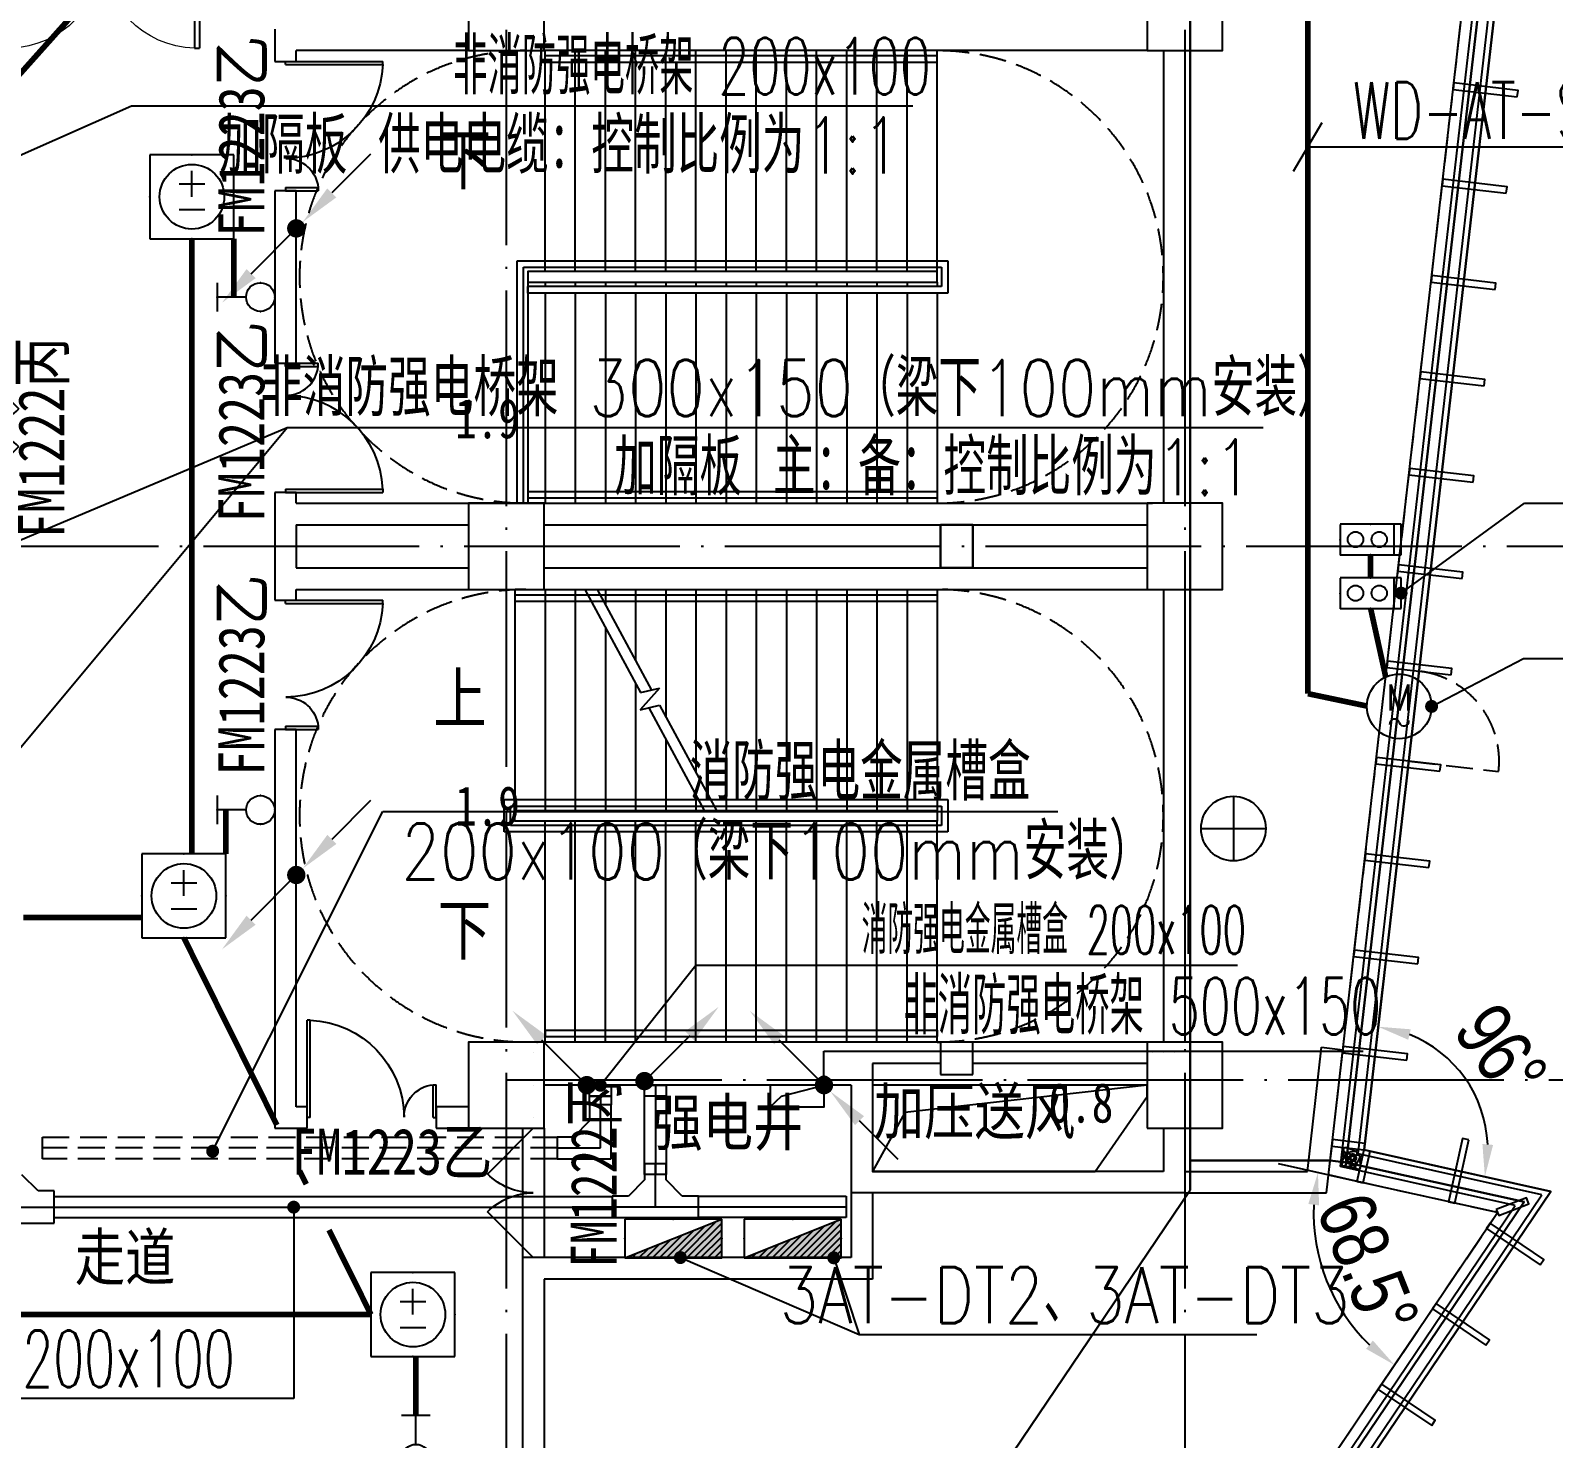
# Model space of a CAD drawing. Extents: x -233336 to 840473, y -28113 to 330904.
# Drawn here: x 105182 to 119322, y 186621 to 199687 of the extents above; entities that cross this region are included whole.
import ezdxf
from ezdxf.enums import TextEntityAlignment as Align
from ezdxf.xclip import XClip

# ---------------------------------------------------------------- set-up
doc = ezdxf.new("R2010")
doc.units = 0
doc.header["$LTSCALE"] = 1000
doc.header["$XCLIPFRAME"] = 2
for name, pattern in [('104-14# 核心筒$0$DASH', [0.35, 0.25, -0.1]), ('104-14# 核心筒$0$DOTE', [2.42, 2, -0.2, 0.02, -0.2]), ('14#楼幕墙$0$DASH', [0.35, 0.25, -0.1]), ('DASH', [0.35, 0.25, -0.1]), ('X-104 14#平面$0$$0$DASH', [0.35, 0.25, -0.1])]:
    doc.linetypes.add(name, pattern=pattern)
doc.layers.get('0').update_dxf_attribs({"linetype": 'CONTINUOUS'})
doc.layers.get('Defpoints').update_dxf_attribs({"linetype": 'CONTINUOUS'})
for name, color, linetype in [('104-14# 核心筒$0$01-标注_符号', 8, 'CONTINUOUS'), ('104-14# 核心筒$0$02-TEXT_标注', 9, 'CONTINUOUS'), ('104-14# 核心筒$0$A-C_玻璃幕墙', 8, 'CONTINUOUS'), ('104-14# 核心筒$0$A-E_栏杆', 8, 'CONTINUOUS'), ('104-14# 核心筒$0$A-E_电梯', 8, 'CONTINUOUS'), ('104-14# 核心筒$0$A_AXIS-轴线', 8, '104-14# 核心筒$0$DOTE'), ('104-14# 核心筒$0$A_STR-砌块墙', 7, 'CONTINUOUS'), ('104-14# 核心筒$0$A_STR-砼柱', 8, 'CONTINUOUS'), ('104-14# 核心筒$0$DOOR_FIRE', 8, 'CONTINUOUS'), ('104-14# 核心筒$0$DOOR_FIRE_TEXT', 7, 'CONTINUOUS'), ('104-14# 核心筒$0$DUCT-新风管立管', 3, 'CONTINUOUS'), ('104-14# 核心筒$0$s-colu', 8, 'CONTINUOUS'), ('14#楼幕墙$0$A-C_玻璃幕墙', 8, 'CONTINUOUS'), ('14#楼幕墙$0$A-C_窗', 8, 'CONTINUOUS'), ('CABLETRAY', 130, 'CONTINUOUS'), ('CABLETRAY_DIM', 80, 'CONTINUOUS'), ('CABLETRAY_DOTE', 160, 'CONTINUOUS'), ('DIM-箱柜', 80, 'CONTINUOUS'), ('EQUIP-动力', 80, 'CONTINUOUS'), ('EQUIP-照明', 80, 'CONTINUOUS'), ('EQUIP-箱柜', 80, 'CONTINUOUS'), ('LWIRE', 80, 'CONTINUOUS'), ('WIRE-动力控制', 160, 'DASH'), ('WIRE-插座', 160, 'CONTINUOUS'), ('X-104 14#平面$0$01-标注_尺寸', 8, 'CONTINUOUS'), ('X-104 14#平面$0$02-TEXT_房间', 9, 'CONTINUOUS'), ('X-104 14#平面$0$02-TEXT_标注', 9, 'CONTINUOUS'), ('X-104 14#平面$0$02-TEXT_门窗', 9, 'CONTINUOUS'), ('X-104 14#平面$0$A-C_玻璃幕墙', 8, 'CONTINUOUS'), ('X-104 14#平面$0$A-C_门', 8, 'CONTINUOUS'), ('X-104 14#平面$0$A-TECH_结构', 8, 'CONTINUOUS'), ('X-104 14#平面$0$A_STR-砌块墙', 7, 'CONTINUOUS'), ('X-104 14#平面$0$DOOR_FIRE', 8, 'CONTINUOUS'), ('X-104 14#平面$0$DOOR_FIRE_TEXT', 7, 'CONTINUOUS')]:
    doc.layers.add(name, color=color, linetype=linetype)
doc.layers.add('104-14# 核心筒$0$04-不打印_辅助线', color=8, linetype='CONTINUOUS', plot=False)
doc.layers.add('2019.06.25燃气表间不打印', color=7, linetype='CONTINUOUS', plot=False)
doc.layers.add('X-104 14#平面$0$000套内', color=8, linetype='CONTINUOUS', lineweight=30)
doc.styles.add('104-14# 核心筒$0$_TCH_DIM', font='ros.shx', dxfattribs={"bigfont": 'jd.shx'})
doc.styles.add('104-14# 核心筒$0$_TCH_SPACE', font='STXIHEI.TTF', dxfattribs={"width": 0.8, "height": 5})
doc.styles.add('104-14# 核心筒$0$_TCH_WINDOW', font='STXIHEI.TTF', dxfattribs={"width": 0.8, "height": 3.5})
doc.styles.add('104-14# 核心筒$0$Standard', font='STXIHEI.TTF', dxfattribs={"width": 0.8})
doc.styles.add('_TCH_DIM', font='ROMANS2', dxfattribs={"width": 0.8, "bigfont": 'HZDF2'})
doc.styles.add('_TCH_LABEL', font='COMPLEX', dxfattribs={"bigfont": 'GBCBIG'})
doc.styles.add('_TEL_DIM', font='ROMANS2', dxfattribs={"width": 0.8, "height": 3.5, "bigfont": 'HZDF2'})
doc.styles.get("Standard").update_dxf_attribs({"font": 'GBENOR', "bigfont": 'GBCBIG'})
doc.styles.add('X-104 14#平面$0$_TCH_DIM_T3', font='ros.shx', dxfattribs={"width": 0.8, "bigfont": 'jd.shx'})
doc.styles.add('X-104 14#平面$0$_TCH_SPACE', font='STXIHEI.TTF', dxfattribs={"width": 0.8, "height": 5})
doc.styles.add('X-104 14#平面$0$_TCH_WINDOW', font='STXIHEI.TTF', dxfattribs={"width": 0.75, "height": 3.5})
doc.styles.add('X-104 14#平面$0$Standard', font='STXIHEI.TTF', dxfattribs={"width": 0.8})
doc.dimstyles.new('X-104 14#平面$0$_TCH_ARROW&&150', dxfattribs={"dimtxt": 525, "dimasz": 300, "dimexe": 375, "dimexo": 450, "dimgap": 150, "dimtad": 1, "dimdec": 0, "dimzin": 0, "dimdsep": 46, "dimtxsty": 'X-104 14#平面$0$_TCH_DIM_T3', "dimcen": 0.09, "dimclrt": 7, "dimazin": 2, "dimtfac": 1, "dimtdec": 0, "dimtix": 1, "dimtmove": 2, "dimatfit": 3, "dimfxl": 0, "dimtolj": 1, "dimtzin": 0, "dimarcsym": 0})

# ---------------------------------------------------------------- blocks, each defined once
blk = doc.blocks.new('$equip$00001811')
blk.add_circle((0, 0), 0.5)
for centre, radius, start, end in [((-0.073, -0.273), 0.0768, 17.2272, 184.2164), ((0.073, -0.227), 0.0769, 197.2591, 5.1179)]:
    blk.add_arc(centre, radius, start, end)
at = {"color": 7, "style": '_TEL_DIM'}
blk.add_attdef('$TEXT$', text='', height=0.4, dxfattribs=at).set_placement((0.001, 0.137), align=Align.MIDDLE_CENTER)
at = {"color": 7, "style": '_TEL_DIM', "flags": 1}
blk.add_attdef('A', text='', height=0.00002, dxfattribs=at).set_placement((0, 0), align=Align.MIDDLE_CENTER)
blk = doc.blocks.new('14#楼幕墙$0$A$C103B1A8E')
blk.add_lwpolyline([(0, 0), (60, 0), (60, 600), (0, 600)], close=True)
blk = doc.blocks.new('14#楼幕墙$0$A$C678332E3')
blk.add_lwpolyline([(0, 0), (60, 0), (60, 300), (0, 300)], close=True)
blk = doc.blocks.new('14#楼幕墙$0$A$C140B3602')
for name, p, rotation in [('14#楼幕墙$0$A$C103B1A8E', (102008, 18086), 82.45189736510383), ('14#楼幕墙$0$A$C103B1A8E', (101890, 17194), 82.45189736510383), ('14#楼幕墙$0$A$C103B1A8E', (101772, 16302), 82.45189736510383), ('14#楼幕墙$0$A$C103B1A8E', (101654, 15410), 82.45189736510383), ('14#楼幕墙$0$A$C103B1A8E', (101536, 14517), 82.45189736510383), ('14#楼幕墙$0$A$C103B1A8E', (101417, 13625), 82.45189736510383), ('14#楼幕墙$0$A$C103B1A8E', (101299, 12733), 82.45189736510383), ('14#楼幕墙$0$A$C103B1A8E', (101181, 11841), 82.45189736510383), ('14#楼幕墙$0$A$C103B1A8E', (101063, 10949), 82.45189736510383), ('14#楼幕墙$0$A$C103B1A8E', (100944, 10056), 82.45189736510383), ('14#楼幕墙$0$A$C103B1A8E', (100826, 9164), 82.45189736510383), ('14#楼幕墙$0$A$C678332E3', (100125, 8440), 262.4518973647068), ('14#楼幕墙$0$A$C103B1A8E', (101389, 8415), 166.4518973650342), ('14#楼幕墙$0$A$C678332E3', (100344, 8049), 346.4518973651285), ('14#楼幕墙$0$A$C678332E3', (101633, 7764), 290.7018973650939), ('14#楼幕墙$0$A$C103B1A8E', (102031, 7245), 54.95189736508091), ('14#楼幕墙$0$A$C103B1A8E', (101515, 6508), 54.95189736508091), ('14#楼幕墙$0$A$C103B1A8E', (100998, 5771), 54.95189736508091)]:
    blk.add_blockref(name, p, dxfattribs=dict(rotation=rotation))
blk = doc.blocks.new('14#楼幕墙$0$A$C2CD63A88')
at = {"linetype": '14#楼幕墙$0$DASH'}
blk.add_lwpolyline([(0, 670), (0, -170)], dxfattribs=at)
blk.add_arc((0, 670), 840, 270, 0, dxfattribs=at)
blk = doc.blocks.new('14#楼幕墙$0$$LinePat$岩棉板')
at = {"color": 0}
for p, q in [((0, -17), (12, -67)), ((12, -67), (24, -17))]:
    blk.add_line(p, q, dxfattribs=at)
for centre, start, end in [((12, -17), 0, 180), ((0, -67), 270, 0), ((24, -67), 180, 270)]:
    blk.add_arc(centre, 12, start, end, dxfattribs=at)
at = {"layer": 'Defpoints'}
blk.add_point((0, 0.1), dxfattribs=at)
at = {"layer": 'Defpoints', "color": 0}
blk.add_point((24, -84), dxfattribs=at)
blk = doc.blocks.new('14#楼幕墙')
at = {"layer": '14#楼幕墙$0$A-C_玻璃幕墙'}
for p, q in [((117508, 189261), (120687, 216958)), ((117563, 189300), (120742, 216995)), ((117234, 189066), (120415, 216774)), ((117344, 189144), (120524, 216848)), ((119215, 188882), (117508, 189261)), ((119297, 188914), (117563, 189300)), ((118802, 188717), (117234, 189066)), ((118967, 188783), (117344, 189144)), ((109062, 173768), (119297, 188914)), ((108961, 173976), (118967, 188783)), ((109037, 173820), (119215, 188882)), ((108911, 174079), (118802, 188717))]:
    blk.add_line(p, q, dxfattribs=at)
blk.add_lwpolyline([(120742, 216995), (99427, 222925), (92266, 197155), (62308, 195791), (62738, 196820), (22065, 195795), (17309, 179208), (53491, 179840), (52927, 177185), (83500, 178466), (82418, 175654), (109062, 173768), (119297, 188914), (117563, 189300)], close=True, dxfattribs=at)
at = {"color": 8, "yscale": 1.782568518697715, "zscale": 1.782568518697715}
for p, xscale, rotation in [((117344, 189144), -1.875841757395502, 167.4518973651003), ((117349, 189189), 1.875841757394838, 83.45189736508851), ((117354, 189234), 1.875841757394838, 83.45189736508851), ((117359, 189279), 1.875841757394838, 83.45189736508851), ((117388, 189135), -1.875841757395502, 167.4518973651003), ((117432, 189125), -1.875841757395502, 167.4518973651003), ((117476, 189115), -1.875841757395502, 167.4518973651003), ((117344, 189144), 1.875841757394838, 83.45189736508851)]:
    blk.add_blockref('14#楼幕墙$0$$LinePat$岩棉板', p, dxfattribs=dict(at, xscale=xscale, rotation=rotation))
at = {"layer": '14#楼幕墙$0$A-C_玻璃幕墙', "rotation": 1.000000000000248}
blk.add_blockref('14#楼幕墙$0$A$C140B3602', (17309, 179208), dxfattribs=at)
at = {"layer": '14#楼幕墙$0$A-C_窗', "rotation": 83.45189736509042}
blk.add_blockref('14#楼幕墙$0$A$C2CD63A88', (118643, 192830), dxfattribs=at)
blk = doc.blocks.new('104-14# 核心筒$0$$DorLib2D$00000116')
at = {"color": 0}
for p, q in [((-0.5, 0), (-0.146, 0.354)), ((0.5, 0), (0.146, 0.354))]:
    blk.add_line(p, q, dxfattribs=at)
for centre, start, end in [((-0.5, 0), 0, 45), ((0.5, 0), 135, 180)]:
    blk.add_arc(centre, 0.5, start, end, dxfattribs=at)
blk = doc.blocks.new('104-14# 核心筒$0$$DorLib2D$00000225')
at = {"color": 0}
for p, q in [((0.475, -0.001), (0.475, 0.752)), ((0.475, 0.752), (0.5, 0.752)), ((0.5, -0.001), (0.5, 0.752)), ((-0.5, 0), (-0.5, 0.252)), ((-0.475, 0.252), (-0.5, 0.252)), ((-0.475, 0), (-0.475, 0.252)), ((-0.475, 0), (-0.5, 0)), ((0.475, -0.001), (0.5, -0.001))]:
    blk.add_line(p, q, dxfattribs=at)
for centre, radius, start, end in [((0.505, -0.002), 0.755, 92.2493, 179.7238), ((-0.501, 0.003), 0.251, 359.7899, 84.0974)]:
    blk.add_arc(centre, radius, start, end, dxfattribs=at)
blk = doc.blocks.new('_FZHK')
blk.add_lwpolyline([(-0.5, -0.5), (0.5, -0.5), (0.5, 0.5), (-0.5, 0.5)], close=True)
blk = doc.blocks.new('104-14# 核心筒')
at = {"layer": '104-14# 核心筒$0$01-标注_符号'}
for points in [[(109540, 198475, 0, 0, 0), (114200, 198475, 0, 0, 0), (114200, 196325, 0, 0, 0), (110585.8, 196325, 120, 0, 0), (110135.8, 196325, 0, 0, 0)], [(109540, 193475, 0, 0, 0), (110350, 193475, 120, 0, 0), (110800, 193475, 0, 0, 0)], [(109540, 191325, 0, 0, 0), (114200, 191325, 0, 0, 0), (114200, 193475, 0, 0, 0), (111530, 193475, 120, 0, 0), (111080, 193475, 0, 0, 0)]]:
    blk.add_lwpolyline(points, format="xyseb", dxfattribs=at)
at = {"layer": '104-14# 核心筒$0$04-不打印_辅助线', "linetype": '104-14# 核心筒$0$DASH'}
for centre, start, end in [((109780, 197400), 90, 270), ((113600, 197400), 270, 90), ((109780, 192400), 90, 270), ((113600, 192400), 270, 90)]:
    blk.add_arc(centre, 2100, start, end, dxfattribs=at)
at = {"layer": '104-14# 核心筒$0$A-C_玻璃幕墙'}
blk.add_lwpolyline([(82417.6, 175653.6), (83499.8, 178465.9), (52926.6, 177184.7), (53491, 179839.8), (17309.3, 179208.2), (22065.4, 195794.6), (62738.3, 196820), (62307.5, 195791.2), (92265.6, 197155.1), (99426.9, 222925), (120741.8, 216994.6), (117562.9, 189300.5), (119297.3, 188914.5), (109062.3, 173767.9), (82417.6, 175653.6)], dxfattribs=at)
at = {"layer": '104-14# 核心筒$0$A-E_栏杆'}
for p, q in [((113600, 199450), (109960, 199450)), ((109960, 199390), (109960, 199450)), ((113600, 199390), (109960, 199390)), ((113600, 199390), (113600, 199450)), ((109700, 195300), (109700, 197550)), ((109700, 197550), (113700, 197550)), ((113700, 197550), (113700, 197250)), ((109760, 195300), (109760, 197490)), ((109760, 197490), (113640, 197490)), ((113640, 197490), (113640, 197310)), ((113640, 197310), (109800, 197310)), ((109800, 197250), (109800, 197310)), ((113700, 197250), (109800, 197250)), ((109800, 195410), (113600, 195410)), ((109800, 195410), (109800, 195350)), ((109800, 195350), (113600, 195350)), ((113600, 195410), (113600, 195350)), ((109680, 194450), (113600, 194450)), ((109680, 194450), (109680, 194390)), ((113600, 194450), (113600, 194390)), ((109680, 194390), (113600, 194390)), ((109580, 192250), (109580, 192550)), ((109580, 192550), (113700, 192550)), ((109640, 192310), (109640, 192490)), ((109640, 192490), (113640, 192490)), ((113640, 192490), (113640, 192310)), ((113700, 192550), (113700, 192250)), ((113640, 192310), (109640, 192310)), ((113700, 192250), (109580, 192250)), ((109960, 190410), (113600, 190410)), ((109960, 190410), (109960, 190350)), ((109960, 190350), (113600, 190350)), ((113600, 190410), (113600, 190350))]:
    blk.add_line(p, q, dxfattribs=at)
at = {"layer": '104-14# 核心筒$0$A-E_电梯'}
for p, q in [((113600, 199500), (109960, 199500)), ((109960, 197450), (109960, 199500)), ((110240, 197450), (110240, 199500)), ((110520, 197450), (110520, 199500)), ((110800, 197450), (110800, 199500)), ((111080, 197450), (111080, 199500)), ((111360, 197450), (111360, 199500)), ((111640, 197450), (111640, 199500)), ((111920, 197450), (111920, 199500)), ((112200, 197450), (112200, 199500)), ((112480, 197450), (112480, 199500)), ((112760, 197450), (112760, 199500)), ((113040, 197450), (113040, 199500)), ((113320, 197450), (113320, 199500)), ((113600, 197450), (113600, 199500)), ((113600, 197450), (109960, 197450)), ((109800, 197350), (113600, 197350)), ((109800, 197350), (109800, 195300)), ((109960, 197350), (109960, 197310)), ((110240, 197350), (110240, 197310)), ((110520, 197350), (110520, 197310)), ((110800, 197350), (110800, 197310)), ((111080, 197350), (111080, 197310)), ((111360, 197350), (111360, 197310)), ((111640, 197350), (111640, 197310)), ((111920, 197350), (111920, 197310)), ((112200, 197350), (112200, 197310)), ((112480, 197350), (112480, 197310)), ((112760, 197350), (112760, 197310)), ((113040, 197350), (113040, 197310)), ((113320, 197350), (113320, 197310)), ((113600, 197350), (113600, 197310)), ((109960, 197250), (109960, 195300)), ((110240, 197250), (110240, 195300)), ((110520, 197250), (110520, 195300)), ((110800, 197250), (110800, 195300)), ((111080, 197250), (111080, 195300)), ((111360, 197250), (111360, 195300)), ((111640, 197250), (111640, 195300)), ((111920, 197250), (111920, 195300)), ((112200, 197250), (112200, 195300)), ((112480, 197250), (112480, 195300)), ((112760, 197250), (112760, 195300)), ((113040, 197250), (113040, 195300)), ((113320, 197250), (113320, 195300)), ((113600, 197250), (113600, 195300)), ((107700, 195300), (115600, 195300)), ((109950, 195300), (113600, 195300)), ((109680, 194500), (109680, 192450)), ((109950, 194500), (110330.2, 194500)), ((109960, 194500), (109960, 192450)), ((110240, 194500), (110240, 192450)), ((110330.2, 194500), (110847, 193542.1)), ((110443.8, 194500), (113600, 194500)), ((110443.8, 194500), (110947.7, 193566)), ((110520, 194500), (110520, 194358.8)), ((110800, 194500), (110800, 193839.8)), ((111080, 194500), (111080, 193320.8)), ((111360, 194500), (111360, 192801.8)), ((111640, 194500), (111640, 192450)), ((111920, 194500), (111920, 192450)), ((112200, 194500), (112200, 192450)), ((112480, 194500), (112480, 192450)), ((112760, 194500), (112760, 192450)), ((113040, 194500), (113040, 192450)), ((113320, 194500), (113320, 192450)), ((113600, 194500), (113600, 192450)), ((110520, 194148.2), (110520, 192450)), ((110800, 193629.2), (110800, 192450)), ((111020.6, 193583.3), (110841.8, 193382.3)), ((110847, 193542.1), (111020.6, 193583.3)), ((110841.8, 193382.3), (111023.5, 193425.4)), ((110922.8, 193401.5), (111436.2, 192450)), ((111023.5, 193425.4), (111549.8, 192450)), ((111080, 193110.2), (111080, 192450)), ((111360, 192591.2), (111360, 192450)), ((109680, 192450), (111436.2, 192450)), ((111549.8, 192450), (113600, 192450)), ((113600, 192350), (109960, 192350)), ((109960, 190300), (109960, 192350)), ((110240, 190300), (110240, 192350)), ((110520, 190300), (110520, 192350)), ((110800, 190300), (110800, 192350)), ((111080, 190300), (111080, 192350)), ((111360, 190300), (111360, 192350)), ((111640, 190300), (111640, 192350)), ((111920, 190300), (111920, 192350)), ((112200, 190300), (112200, 192350)), ((112480, 190300), (112480, 192350)), ((112760, 190300), (112760, 192350)), ((113040, 190300), (113040, 192350)), ((113320, 190300), (113320, 192350)), ((113600, 190300), (113600, 192350)), ((113600, 190300), (109960, 190300))]:
    blk.add_line(p, q, dxfattribs=at)
for points in [[(113600, 197450), (109800, 197450), (109800, 197350), (113600, 197350)], [(113600, 192350), (109680, 192350), (109680, 192450), (113600, 192450)]]:
    blk.add_lwpolyline(points, close=True, dxfattribs=at)
at = {"layer": '104-14# 核心筒$0$A_AXIS-轴线'}
for p, q in [((109600, 228733.6), (109600, 169654.9)), ((115900, 228733.6), (115900, 169654.9)), ((-9370.1, 194900), (120259.9, 194900)), ((109600, 189950), (120259.9, 189950))]:
    blk.add_line(p, q, dxfattribs=at)
at = {"layer": '104-14# 核心筒$0$A_STR-砌块墙'}
for p, q in [((107450, 199700), (107450, 199400)), ((107450, 199400), (107650, 199400)), ((107650, 199400), (107650, 199500)), ((109250, 199500), (107650, 199500)), ((113750, 199500), (109950, 199500)), ((115550, 199500), (113750, 199500)), ((115700, 199500), (115700, 195300)), ((115900, 199500), (115900, 195300)), ((107450, 198200), (107450, 196600)), ((107650, 198200), (107450, 198200)), ((107650, 196600), (107650, 198200)), ((107450, 196600), (107650, 196600)), ((107650, 195400), (107450, 195400)), ((107450, 195400), (107450, 195200)), ((107650, 195300), (107650, 195400)), ((107650, 195300), (109250, 195300)), ((109950, 195300), (115550, 195300)), ((107450, 195200), (107450, 194600)), ((115950, 195200), (115950, 195200)), ((107650, 195100), (107650, 194700)), ((107650, 195100), (109250, 195100)), ((109950, 195100), (115550, 195100)), ((115950, 194900), (115950, 194900)), ((107450, 194600), (107450, 194400)), ((107650, 194700), (109250, 194700)), ((109950, 194700), (115550, 194700)), ((115950, 194600), (115950, 194600)), ((107650, 194400), (107650, 194500)), ((107650, 194500), (109250, 194500)), ((109950, 194500), (115550, 194500)), ((115700, 194500), (115700, 190300)), ((115900, 194500), (115900, 190300)), ((107450, 194400), (107650, 194400)), ((107650, 193200), (107450, 193200)), ((107450, 193200), (107450, 189500)), ((107650, 189700), (107650, 193200)), ((109850, 190200), (109850, 190200)), ((112900, 190300), (109950, 190300)), ((113630, 190300), (112900, 190300)), ((115550, 190300), (113930, 190300)), ((115600, 190200), (115600, 190200)), ((115700, 190200), (115700, 190200)), ((115800, 190200), (115800, 190200)), ((113000, 190100), (113000, 189100)), ((113630, 190100), (113000, 190100)), ((115550, 190100), (113930, 190100)), ((109850, 189900), (109850, 189900)), ((112800, 189900), (109950, 189900)), ((112800, 189900), (112800, 188900)), ((107750, 189700), (107650, 189700)), ((107750, 189500), (107750, 189700)), ((109250, 189700), (108950, 189700)), ((108950, 189700), (108950, 189500)), ((107450, 189500), (107750, 189500)), ((108950, 189500), (109250, 189500)), ((109850, 189600), (109850, 189600)), ((115700, 189500), (115700, 189100)), ((115900, 189500), (115900, 188900)), ((115700, 189100), (113000, 189100)), ((115900, 188900), (112800, 188900))]:
    blk.add_line(p, q, dxfattribs=at)
at = {"layer": '104-14# 核心筒$0$A_STR-砼柱'}
for p, q in [((113930, 195100), (113630, 195100)), ((113630, 195100), (113630, 194700)), ((113930, 194700), (113930, 195100)), ((113630, 194700), (113930, 194700)), ((113930, 190300), (113630, 190300)), ((113630, 190300), (113630, 190000)), ((113930, 190000), (113930, 190300)), ((113630, 190000), (113930, 190000))]:
    blk.add_line(p, q, dxfattribs=at)
at = {"layer": '104-14# 核心筒$0$DUCT-新风管立管'}
blk.add_lwpolyline([(115550, 189900), (113000, 189900), (113000, 189100), (115068, 189100), (115550, 189795.9), (115550, 189900), (113298.3, 189645), (113000, 189100)], dxfattribs=at)
at = {"layer": '104-14# 核心筒$0$s-colu'}
blk.add_lwpolyline([(113630, 195100), (113930, 195100), (113930, 194700), (113630, 194700)], close=True, dxfattribs=at)
at = {"layer": '104-14# 核心筒$0$A_STR-砼柱', "xscale": 700, "yscale": 800, "zscale": 800}
for p in [(109600, 199900), (115900, 199900), (109600, 194900), (115900, 194900), (109600, 189900), (115900, 189900)]:
    blk.add_blockref('_FZHK', p, dxfattribs=at)
at = {"layer": '104-14# 核心筒$0$DOOR_FIRE'}
ref = blk.add_blockref('104-14# 核心筒$0$$DorLib2D$00000225', (107550, 198800), dxfattribs=dict(at, xscale=-1200, yscale=1200, zscale=200, rotation=270.0000000000009))
ref.add_attrib('A', 'FM1223乙', (107353.2, 197771.6), dxfattribs={"layer": '104-14# 核心筒$0$DOOR_FIRE_TEXT', "height": 428.14, "rotation": 90, "style": '104-14# 核心筒$0$_TCH_WINDOW', "width": 0.8})
ref = blk.add_blockref('104-14# 核心筒$0$$DorLib2D$00000225', (107550, 196000), dxfattribs=dict(at, xscale=1200, yscale=1200, zscale=200, rotation=270.0000000000009))
ref.add_attrib('A', 'FM1223乙', (107353.2, 195121.6), dxfattribs={"layer": '104-14# 核心筒$0$DOOR_FIRE_TEXT', "height": 428.14, "rotation": 90, "style": '104-14# 核心筒$0$_TCH_WINDOW', "width": 0.8})
ref = blk.add_blockref('104-14# 核心筒$0$$DorLib2D$00000116', (104650, 196000), dxfattribs=dict(at, xscale=1200, yscale=1200, zscale=200, rotation=270))
ref.add_attrib('A', 'FM1222丙', (105495.6, 194975.9), dxfattribs={"layer": '104-14# 核心筒$0$DOOR_FIRE_TEXT', "height": 428.14, "rotation": 90, "style": '104-14# 核心筒$0$_TCH_WINDOW', "width": 0.8})
ref = blk.add_blockref('104-14# 核心筒$0$$DorLib2D$00000225', (107550, 193800), dxfattribs=dict(at, xscale=-1200, yscale=1200, zscale=200, rotation=270.0000000000008))
ref.add_attrib('A', 'FM1223乙', (107353.2, 192771.6), dxfattribs={"layer": '104-14# 核心筒$0$DOOR_FIRE_TEXT', "height": 428.14, "rotation": 90, "style": '104-14# 核心筒$0$_TCH_WINDOW', "width": 0.8})
ref = blk.add_blockref('104-14# 核心筒$0$$DorLib2D$00000225', (108350, 189600), dxfattribs=dict(at, xscale=1200, yscale=-1200, zscale=200, rotation=179.9999999996353))
ref.add_attrib('A', 'FM1223乙', (107605.5, 189069.2), dxfattribs={"layer": '104-14# 核心筒$0$DOOR_FIRE_TEXT', "height": 428.14, "rotation": 360, "style": '104-14# 核心筒$0$_TCH_WINDOW', "width": 0.8})
at = {"layer": '104-14# 核心筒$0$01-标注_符号', "color": 7, "style": '104-14# 核心筒$0$_TCH_DIM'}
for s, p in [('下', (108963.3, 198212.5)), ('上', (108922.6, 193212.5)), ('下', (108963.3, 191062.5))]:
    blk.add_text(s, height=520.9, dxfattribs=at).set_placement(p)
at = {"layer": '104-14# 核心筒$0$02-TEXT_标注', "style": '104-14# 核心筒$0$Standard', "width": 0.8}
blk.add_text('加压送风', height=428.14, dxfattribs=at).set_placement((113012.4, 189443.1))
at = {"layer": '104-14# 核心筒$0$04-不打印_辅助线', "style": '104-14# 核心筒$0$_TCH_SPACE', "width": 0.8}
for s, p in [('1.9', (109125, 195902.4)), ('1.9', (109125, 192308.5)), ('0.8', (114635.9, 189552.5))]:
    blk.add_text(s, height=366.98, dxfattribs=at).set_placement(p)
blk = doc.blocks.new('X-104 14#平面$0$rqg')
at = {"color": 3}
for p, q in [((0, 300), (0, -300)), ((-300, 0), (300, 0))]:
    blk.add_line(p, q, dxfattribs=at)
blk.add_circle((0, 0), 300, dxfattribs=at)
blk = doc.blocks.new('X-104 14#平面$0$$DorLib2D$00000116')
at = {"color": 0}
for p, q in [((-0.5, 0), (-0.146, 0.354)), ((0.5, 0), (0.146, 0.354))]:
    blk.add_line(p, q, dxfattribs=at)
for centre, start, end in [((-0.5, 0), 0, 45), ((0.5, 0), 135, 180)]:
    blk.add_arc(centre, 0.5, start, end, dxfattribs=at)
blk = doc.blocks.new('*D225')
at = {"layer": 'Defpoints', "color": 0}
for p in [(118647, 189683), (117583, 189471), (117563, 189300), (117731, 189263)]:
    blk.add_point(p, dxfattribs=at)
at = {"layer": 'X-104 14#平面$0$01-标注_尺寸', "color": 0, "lineweight": -2}
for p, q in [((117634, 189918), (117737, 190815)), ((118170, 189165), (119051, 188969))]:
    blk.add_line(p, q, dxfattribs=at)
blk.add_arc((117563, 189300), 1149, 2.4483, 68.4555, dxfattribs=at)
at = {"layer": 'X-104 14#平面$0$01-标注_尺寸', "color": 0}
for points in [[(117973, 190321), (117997, 190418), (117694, 190442)], [(118761, 189345), (118662, 189354), (118685, 189051)]]:
    blk.add_solid(points, dxfattribs=at)
at = {"layer": 'X-104 14#平面$0$01-标注_尺寸', "color": 7, "insert": (118835, 190206), "char_height": 525, "attachment_point": 5, "rotation": 305.4519, "style": 'X-104 14#平面$0$_TCH_DIM_T3'}
blk.add_mtext('\\A1;96%%d', dxfattribs=at)
blk = doc.blocks.new('*D226')
at = {"layer": 'Defpoints', "color": 0}
for p in [(118176, 188857), (118802, 188717), (117122, 188412), (118443, 188186)]:
    blk.add_point(p, dxfattribs=at)
at = {"layer": 'X-104 14#平面$0$01-标注_尺寸', "color": 0, "lineweight": -2}
for p, q in [((117737, 188954), (116769, 189170)), ((118191, 187813), (117636, 186992))]:
    blk.add_line(p, q, dxfattribs=at)
blk.add_arc((118802, 188717), 1708, 177.5312, 225.8726, dxfattribs=at)
at = {"layer": 'X-104 14#平面$0$01-标注_尺寸', "color": 0}
for points in [[(117046, 188797), (117146, 188784), (117135, 189088)], [(117645, 187530), (117582, 187453), (117846, 187303)]]:
    blk.add_solid(points, dxfattribs=at)
at = {"layer": 'X-104 14#平面$0$01-标注_尺寸', "color": 7, "insert": (117599, 188238), "char_height": 525, "attachment_point": 5, "rotation": 291.7019, "style": 'X-104 14#平面$0$_TCH_DIM_T3'}
blk.add_mtext('\\A1;68.5%%d', dxfattribs=at)
blk = doc.blocks.new('X-104 14#平面$0$$DorLib2D$00000002')
for p, q in [((-0.5, 0), (-0.5, 0.4875)), ((-0.475, 0.4875), (-0.5, 0.4875)), ((-0.475, 0), (-0.475, 0.4875)), ((0.475, 0), (0.475, 0.4875)), ((0.475, 0.4875), (0.5, 0.4875)), ((0.5, 0), (0.5, 0.4875)), ((-0.5, 0), (-0.475, 0)), ((0.5, 0), (0.475, 0))]:
    blk.add_line(p, q)
at = {"lineweight": 13}
for centre, start, end in [((-0.4875, 0), 0, 88.53072), ((0.4875, 0), 91.46928, 180)]:
    blk.add_arc(centre, 0.4875, start, end, dxfattribs=at)
blk = doc.blocks.new('$equip$00001344')
for p, q in [((0.65, 0.65), (-0.65, 0.65)), ((-0.65, 0.65), (-0.65, -0.65)), ((0.65, -0.65), (0.65, 0.65)), ((0, 0), (0, 0.4)), ((-0.2, 0.2), (0.2, 0.2)), ((-0.2, -0.2), (0.2, -0.2)), ((-0.65, -0.65), (0.65, -0.65))]:
    blk.add_line(p, q)
blk.add_circle((0, 0), 0.5)
for p in [(0, 0.65), (-0.65, 0), (0.65, 0), (0, -0.65)]:
    blk.add_point(p)
at = {"flags": 9}
blk.add_attdef('A', (0, 0), '', height=0.00002, dxfattribs=at)
blk = doc.blocks.new('$equip$00002672')
for p, q in [((0.222, 0.889), (-0.222, 0.889)), ((0, 0.444), (0, 0.889))]:
    blk.add_line(p, q)
blk.add_circle((0, 0.222), 0.222)
for p in [(0, 0.889), (-0.222, 0.222), (0, 0), (0.222, 0.222)]:
    blk.add_point(p)
at = {"color": 7, "style": '_TEL_DIM', "flags": 1}
for tag in ['A', 'REMARK']:
    blk.add_attdef(tag, text='', height=0.00002, dxfattribs=at).set_placement((0, 0), align=Align.MIDDLE_CENTER)
blk = doc.blocks.new('*X30')
at = {"color": 0}
for p, q in [((0, 0), (166.7, 166.7)), ((35.4, 0), (225.6, 190.2)), ((70.7, 0), (250, 179.3)), ((-106.1, 0), (-10.1, 96)), ((-70.7, 0), (48.8, 119.5)), ((-35.4, 0), (107.7, 143.1)), ((106.1, 0), (250, 143.9)), ((141.4, 0), (250, 108.6)), ((-247.5, 0), (-245.8, 1.7)), ((-212.1, 0), (-186.9, 25.2)), ((-176.8, 0), (-128, 48.8)), ((-141.4, 0), (-69, 72.4)), ((176.8, 0), (250, 73.2)), ((212.1, 0), (250, 37.9)), ((247.5, 0), (250, 2.5))]:
    blk.add_line(p, q, dxfattribs=at)
blk = doc.blocks.new('$equip$00001425')
for p, q in [((-0.75, 0), (0.75, 0.6)), ((0.75, 0.6), (-0.75, 0.6)), ((-0.75, 0.6), (-0.75, 0)), ((0.75, 0), (0.75, 0.6)), ((-0.75, 0), (0.75, 0))]:
    blk.add_line(p, q)
for p in [(0, 0.6), (-0.75, 0.3), (0.75, 0.3), (0, 0)]:
    blk.add_point(p)
blk.add_solid([(-0.75, 0), (0.75, 0), (0.75, 0.6)])
at = {"xscale": 0.00300000000061118, "yscale": 0.00300000000061118, "zscale": 0.00300000000061118}
blk.add_blockref('*X30', (0, 0), dxfattribs=at)
at = {"style": '_TCH_LABEL', "flags": 9}
blk.add_attdef('A', (0, 0), '', height=0.00002, dxfattribs=at)
blk = doc.blocks.new('$equip$00001234')
for p, q in [((0.707, 0.714), (-0.707, 0.714)), ((-0.707, 0.707), (-0.707, -0.007)), ((0.542, 0.714), (0.542, 0)), ((0.707, 0), (0.707, 0.714)), ((-0.707, 0), (0.707, 0))]:
    blk.add_line(p, q)
for centre in [(-0.35, 0.357), (0.2, 0.357)]:
    blk.add_circle(centre, 0.179)
at = {"layer": 'EQUIP-照明'}
for p in [(0, 0.714), (0.707, 0.357), (-0.707, 0.35), (0, 0)]:
    blk.add_point(p, dxfattribs=at)
at = {"layer": 'EQUIP-照明', "flags": 9}
blk.add_attdef('A', (0, 0), '', height=0.00002, dxfattribs=at)
blk = doc.blocks.new('$TelecSys$00000081')
for p, q in [((0.104, 0.104), (0.104, 0.104)), ((-0.104, -0.104), (-0.104, -0.104)), ((-1.15, -1.15), (-0.55, -0.55))]:
    blk.add_line(p, q)
at = {"const_width": 0.142}
blk.add_lwpolyline([(0.071, 0, 1), (-0.071, 0, 1)], format="xyb", close=True, dxfattribs=at)
blk.add_solid([(-0.62, -0.48), (-0.48, -0.62), (-0.1, -0.1)])
at = {"width": 0.8, "flags": 9}
blk.add_attdef('A', (0, 0), '', height=0.00002, rotation=180, dxfattribs=at)
blk = doc.blocks.new('$TelecSys$00000079')
for p, q in [((0.7, 0.7), (0, 0)), ((0.104, 0.104), (0.104, 0.104)), ((-0.104, -0.104), (-0.104, -0.104))]:
    blk.add_line(p, q)
at = {"const_width": 0.142}
blk.add_lwpolyline([(-0.071, 0, 1), (0.071, 0, 1)], format="xyb", close=True, dxfattribs=at)
blk.add_solid([(0.63, 0.77), (0.77, 0.63), (1.15, 1.15)])
at = {"width": 0.8, "flags": 9}
blk.add_attdef('A', (0, 0), '', height=0.00002, dxfattribs=at)
blk = doc.blocks.new('$TelecSys$00000078')
for p, q in [((1.15, 1.15), (0.55, 0.55)), ((0.104, 0.104), (0.104, 0.104)), ((-0.104, -0.104), (-0.104, -0.104))]:
    blk.add_line(p, q)
at = {"const_width": 0.142}
blk.add_lwpolyline([(-0.071, 0, 1), (0.071, 0, 1)], format="xyb", close=True, dxfattribs=at)
blk.add_solid([(0.62, 0.48), (0.48, 0.62), (0.1, 0.1)])
at = {"width": 0.8, "flags": 9}
blk.add_attdef('A', (0, 0), '', height=0.00002, dxfattribs=at)
blk = doc.blocks.new('$TelecSys$00000080')
for p, q in [((-0.7, -0.7), (0, 0)), ((0.104, 0.104), (0.104, 0.104)), ((-0.104, -0.104), (-0.104, -0.104))]:
    blk.add_line(p, q)
at = {"const_width": 0.142}
blk.add_lwpolyline([(0.071, 0, 1), (-0.071, 0, 1)], format="xyb", close=True, dxfattribs=at)
blk.add_solid([(-0.63, -0.77), (-0.77, -0.63), (-1.15, -1.15)])
at = {"width": 0.8, "flags": 9}
blk.add_attdef('A', (0, 0), '', height=0.00002, rotation=180, dxfattribs=at)
blk = doc.blocks.new('X-104 14#平面')
blk.add_lwpolyline([(115068, 189100), (115550, 189795.9), (115550, 189900), (113000, 189900), (113000, 189100)], close=True)
at = {"layer": 'X-104 14#平面$0$000套内'}
for points in [[(115950, 189400), (115950, 189200), (117249.4, 189200), (117398.5, 189183.4), (120578.2, 216884.4), (99531.2, 222740.3), (92350, 196898.5), (92350, 194099.9), (95650, 194099.9), (95650, 199600), (104650, 199600), (104650, 200600), (107550, 200600), (107550, 201000), (115950, 201000)], [(84300, 196642.3), (84300, 186000), (92650, 186000), (92650, 186150), (114074.1, 186150), (115950, 188926.2), (115950, 189200), (117249.4, 189200), (117398.5, 189183.4), (119049.6, 188815.9), (108986.5, 173923.7), (82630.4, 175788.9), (83721.9, 178625.3), (59650, 177616.6), (59650, 196592.1), (62510.5, 196664.2), (62077.6, 195630.6)]]:
    blk.add_lwpolyline(points, close=True, dxfattribs=at)
at = {"layer": 'X-104 14#平面$0$A-C_玻璃幕墙'}
blk.add_lwpolyline([(82417.6, 175653.6), (83499.8, 178465.9), (52926.6, 177184.7), (53491, 179839.8), (17309.3, 179208.2), (22065.4, 195794.6), (62738.3, 196820), (62307.5, 195791.2), (92265.6, 197155.1), (99426.9, 222925), (120741.8, 216994.6), (117562.9, 189300.5), (119297.3, 188914.5), (109062.3, 173767.9), (82417.6, 175653.6)], dxfattribs=at)
at = {"layer": 'X-104 14#平面$0$A-TECH_结构', "linetype": 'X-104 14#平面$0$$0$DASH'}
blk.add_lwpolyline([(108910.7, 174079.4), (118802, 188717.3), (117234.1, 189066.3), (120414.6, 216774.3), (99635.6, 222555.6), (95312.9, 207000.2), (89162.1, 208711.5), (77269.5, 199400), (8635.1, 199400), (5919.8, 186625.4), (-2502.5, 188415.7), (-5635.8, 173674.9), (40532.1, 175690.6), (40199.6, 173602.3), (83848.5, 175853.1)], close=True, dxfattribs=at)
at = {"layer": 'X-104 14#平面$0$A_STR-砌块墙'}
for p, q in [((117036.6, 189100), (117168.8, 190251.6)), ((117168.8, 190251.6), (117367.5, 190228.8)), ((117215, 188900), (117367.5, 190228.8)), ((109750, 189500), (109950, 189500)), ((115900, 189100), (117036.6, 189100)), ((115900, 189100), (115900, 188900)), ((112800, 188900), (112800, 188300)), ((113000, 188900), (112800, 188900)), ((113000, 188900), (113000, 188100)), ((115900, 188900), (117215, 188900)), ((109950, 188300), (109750, 188300)), ((109750, 188300), (109750, 188200)), ((112800, 188300), (109950, 188300)), ((109750, 188200), (109750, 186300)), ((113000, 188100), (109950, 188100)), ((109950, 188100), (109950, 186100))]:
    blk.add_line(p, q, dxfattribs=at)
at = {"layer": 'X-104 14#平面$0$DOOR_FIRE'}
for p, q in [((109750, 189500), (109750, 188300)), ((109950, 189500), (109950, 188300))]:
    blk.add_line(p, q, dxfattribs=at)
ref = blk.add_blockref('104-14# 核心筒', (0, 0))
XClip(ref).set_block_clipping_path([(-38664.3623821461, -25500), (139216.5485069363, 330900)])
blk.add_blockref('14#楼幕墙', (0, 0))
at = {"layer": 'Defpoints'}
blk.add_blockref('X-104 14#平面$0$rqg', (116350.1, 192281), dxfattribs=at)
at = {"layer": 'X-104 14#平面$0$A-C_门'}
ref = blk.add_blockref('X-104 14#平面$0$$DorLib2D$00000002', (105850, 200400), dxfattribs=dict(at, xscale=-1800, yscale=1800, zscale=200, rotation=179.9999980676837))
ref.add_attrib('A', 'BM1823', (105080.1, 200512.5), dxfattribs={"layer": 'X-104 14#平面$0$02-TEXT_门窗', "height": 428.14, "rotation": 360, "style": 'X-104 14#平面$0$_TCH_WINDOW', "width": 0.75})
at = {"layer": 'X-104 14#平面$0$DOOR_FIRE'}
ref = blk.add_blockref('X-104 14#平面$0$$DorLib2D$00000116', (109850, 188900), dxfattribs=dict(at, xscale=1200, yscale=-1200, zscale=200, rotation=270))
ref.add_attrib('A', 'FM1222丙', (110625, 188206.4), dxfattribs={"layer": 'X-104 14#平面$0$DOOR_FIRE_TEXT', "height": 428.14, "rotation": 90, "style": 'X-104 14#平面$0$_TCH_WINDOW', "width": 0.75})
at = {"layer": 'X-104 14#平面$0$02-TEXT_房间', "style": 'X-104 14#平面$0$_TCH_SPACE', "width": 0.8}
blk.add_text('走道', height=428.14, dxfattribs=at).set_placement((105593.4, 188090.1))
at = {"layer": 'X-104 14#平面$0$02-TEXT_标注', "style": 'X-104 14#平面$0$Standard', "width": 0.8}
blk.add_text('强电井', height=428.14, dxfattribs=at).set_placement((110955.7, 189341.4))
at = {"layer": 'X-104 14#平面$0$01-标注_尺寸'}
for base, center, p1, p2, text, picture, middle in [((118646.8, 189683.3), (117562.9, 189300.5), (117730.9, 189263.1), (117582.5, 189471.4), '96%%d', '*D225', (118835.3, 190206.5)), ((117121.9, 188412.5), (118802, 188717.3), (118176.1, 188856.7), (118443, 188186.1), '68.5%%d', '*D226', (117598.7, 188238.5))]:
    dim = blk.add_angular_dim_3p(base=base, center=center, p1=p1, p2=p2, text=text, dimstyle='X-104 14#平面$0$_TCH_ARROW&&150', dxfattribs=at)
    dim.commit()
    dim.dimension.update_dxf_attribs({"geometry": picture, "text_midpoint": middle})

msp = doc.modelspace()

# ---------------------------------------------------------------- linework, layer by layer
at = {"layer": '2019.06.25燃气表间不打印'}
for p, q in [((116908.8, 198380.2), (117174.6, 198833)), ((117907.1, 194465.5), (119052.6, 195300.2)), ((119052.6, 195300.2), (121066.4, 195300.2)), ((118190, 193414.4), (119044, 193858.4)), ((119044, 193858.4), (123038.5, 193858.4))]:
    msp.add_line(p, q, dxfattribs=at)
at = {"layer": '2019.06.25燃气表间不打印', "const_width": 52.5}
for points in [[(105051, 199245.7), (106708.6, 201100), (109175, 201100)], [(117041.7, 193532.7), (117041.7, 201100), (115071.9, 201100)], [(117624.2, 194820.8), (117624.2, 194608.4)], [(117764.4, 193686.8), (117624.2, 194322.7)], [(117590, 193417.7), (117041.7, 193532.7)]]:
    msp.add_lwpolyline(points, dxfattribs=at)
at = {"layer": '2019.06.25燃气表间不打印'}
for points in [[(117041.7, 198606.6), (117329.3, 198606.6)], [(117329.3, 198606.6), (120859.1, 198606.6)]]:
    msp.add_lwpolyline(points, dxfattribs=at)
at = {"layer": '2019.06.25燃气表间不打印', "const_width": 60}
for points in [[(117882.9, 194447.9, 1), (117931.3, 194483.2, 1)], [(118163.4, 193400.5, 1), (118216.6, 193428.2, 1)]]:
    msp.add_lwpolyline(points, format="xyb", close=True, dxfattribs=at)
at = {"layer": 'CABLETRAY', "linetype": 'DASH'}
for p, q in [((110373, 189717.5), (110373, 189798.5)), ((110373, 189798.5), (110573, 189798.5)), ((110573, 189798.5), (110573, 189717.5)), ((110573, 189717.5), (110373, 189717.5)), ((105292.3, 189217.5), (105292.3, 189417.5)), ((105292.3, 189417.5), (110073, 189417.5)), ((110073, 189417.5), (110073, 189217.5)), ((110073, 189217.5), (105292.3, 189217.5))]:
    msp.add_line(p, q, dxfattribs=at)
at = {"layer": 'CABLETRAY'}
for p, q in [((110883.7, 189070.9), (110883.7, 189898.5)), ((110883.7, 189898.5), (111083.7, 189898.5)), ((111083.7, 189898.5), (111083.7, 189070.9)), ((110573, 189717.5), (110373, 189717.5)), ((110373, 189717.5), (110373, 189567.5)), ((110573, 189217.5), (110573, 189717.5)), ((110373, 189567.5), (110223, 189417.5)), ((110223, 189417.5), (110073, 189417.5)), ((110073, 189417.5), (110073, 189217.5)), ((110073, 189217.5), (110573, 189217.5)), ((105252, 188917.9), (105102, 189067.9)), ((111083.7, 189170.9), (110883.7, 189170.9)), ((110883.7, 189170.9), (110883.7, 189020.9)), ((111083.7, 189070.9), (110883.7, 189070.9)), ((111083.7, 189020.9), (111083.7, 189170.9)), ((105402, 188917.9), (105252, 188917.9)), ((105402, 188617.9), (105402, 188917.9)), ((110883.7, 189020.9), (110733.7, 188870.9)), ((111233.7, 188870.9), (111083.7, 189020.9)), ((105402, 188667.9), (105402, 188867.9)), ((105402, 188867.9), (110583.7, 188867.9)), ((110733.7, 188870.9), (110583.7, 188870.9)), ((110583.7, 188870.9), (110583.7, 188670.9)), ((110583.7, 188867.9), (110583.7, 188667.9)), ((111383.7, 188870.9), (111233.7, 188870.9)), ((111383.7, 188670.9), (111383.7, 188870.9)), ((111383.7, 188870.9), (112754.8, 188870.9)), ((111383.7, 188670.9), (111383.7, 188870.9)), ((112754.8, 188870.9), (112754.8, 188670.9)), ((110583.7, 188667.9), (105402, 188667.9)), ((110583.7, 188670.9), (111383.7, 188670.9)), ((112754.8, 188670.9), (111383.7, 188670.9)), ((104502, 188617.9), (105402, 188617.9))]:
    msp.add_line(p, q, dxfattribs=at)
at = {"layer": 'CABLETRAY_DIM'}
for p, q in [((105052, 198514), (106120.6, 198988.4)), ((106120.6, 198988.4), (113375.1, 198988.4)), ((101530.2, 188767.9), (107565.9, 196003.3)), ((104952, 194900), (107565.9, 196003.3)), ((107565.9, 196003.3), (116626.7, 196003.3)), ((106873.3, 189286.7), (108452.6, 192438.1)), ((108452.6, 192438.1), (114719.3, 192438.1)), ((110473, 189898.5), (111360, 191012)), ((111360, 191012), (116387.5, 191012)), ((107625.7, 188767.9), (107625.7, 186992.6)), ((107625.7, 186992.6), (102483, 186992.6))]:
    msp.add_line(p, q, dxfattribs=at)
at = {"layer": 'CABLETRAY_DIM', "const_width": 60}
for points in [[(110454.3, 189875, 1), (110491.7, 189921.9, 1)], [(106859.9, 189259.8, 1), (106886.8, 189313.5, 1)], [(107625.7, 188797.9, 1), (107625.7, 188737.9, 1)]]:
    msp.add_lwpolyline(points, format="xyb", close=True, dxfattribs=at)
at = {"layer": 'CABLETRAY_DOTE', "linetype": 'DASH'}
for p, q in [((110473, 189798.5), (110473, 189717.5)), ((110073, 189317.5), (105292.3, 189317.5))]:
    msp.add_line(p, q, dxfattribs=at)
at = {"layer": 'CABLETRAY_DOTE'}
for p, q in [((110983.7, 189898.5), (110983.7, 189070.9)), ((110473, 189317.5), (110473, 189717.5)), ((110073, 189317.5), (110473, 189317.5)), ((110983.7, 188770.9), (110983.7, 189170.9)), ((104502, 188767.9), (105402, 188767.9)), ((105402, 188767.9), (110583.7, 188767.9)), ((110583.7, 188770.9), (111383.7, 188770.9)), ((111383.7, 188770.9), (112754.8, 188770.9))]:
    msp.add_line(p, q, dxfattribs=at)
at = {"layer": 'DIM-箱柜'}
for p, q in [((112549.1, 189930), (112549.1, 190213.9)), ((112549.1, 190213.9), (117555.9, 190213.9)), ((111215.7, 188300), (112874.7, 187585)), ((112640.2, 188297.4), (112874.7, 187585)), ((112874.7, 187585), (116567.3, 187585))]:
    msp.add_line(p, q, dxfattribs=at)
at = {"layer": 'DIM-箱柜', "const_width": 60}
for points in [[(112549.1, 189900, 1), (112549.1, 189960, 1)], [(111188.1, 188311.9, 1), (111243.2, 188288.1, 1)], [(112630.9, 188325.9, 1), (112649.6, 188268.9, 1)]]:
    msp.add_lwpolyline(points, format="xyb", close=True, dxfattribs=at)
at = {"layer": 'EQUIP-箱柜'}
for p, q in [((112049.6, 189700), (112155.2, 189796.9)), ((112155.2, 189796.9), (112549.6, 189900))]:
    msp.add_line(p, q, dxfattribs=at)
for points in [[(110373, 189898.5), (110573, 189898.5), (110573, 189798.5), (110373, 189798.5)], [(110883.7, 189898.5), (111083.7, 189898.5), (111083.7, 189798.5), (110883.7, 189798.5)], [(112049.6, 189700), (112549.6, 189700), (112549.6, 189900), (112049.6, 189900)]]:
    msp.add_lwpolyline(points, close=True, dxfattribs=at)
at = {"layer": 'WIRE-动力控制', "color": 160, "const_width": 52.5}
for points in [[(107071.3, 197754.1), (107071.3, 197212.8)], [(106996.9, 192045.9), (106996.9, 192453.7)], [(108760.7, 186833.3), (108760.7, 187381)]]:
    msp.add_lwpolyline(points, dxfattribs=at)
at = {"layer": 'WIRE-插座', "color": 160, "const_width": 52.5}
for points in [[(106681.3, 197754.1), (106681.3, 192045.9)], [(105114.5, 191455.9), (106216.9, 191455.9)], [(107469.4, 189530), (106606.9, 191265.9)], [(107742.4, 188980.4), (107680.5, 189105)], [(108343.3, 187771), (107953.6, 188555.4)], [(99448.1, 187771), (105296, 187771)], [(105296, 187771), (108343.3, 187771)]]:
    msp.add_lwpolyline(points, dxfattribs=at)

# ---------------------------------------------------------------- block references
msp.add_blockref('X-104 14#平面', (0, 0))
at = {"layer": '2019.06.25燃气表间不打印', "xscale": 400, "yscale": 400, "zscale": 400}
for p in [(117624.2, 194820.8), (117624.2, 194322.7)]:
    msp.add_blockref('$equip$00001234', p, dxfattribs=at)
at = {"layer": '2019.06.25燃气表间不打印', "xscale": 600, "yscale": 600, "zscale": 600}
msp.add_blockref('$equip$00001811', (117890, 193414.4, 3000), dxfattribs=at).add_auto_attribs({'$TEXT$': 'M'})
at = {"layer": 'EQUIP-动力', "color": 80, "xscale": 600, "yscale": 600, "zscale": 600}
for p in [(106681.3, 198144.1), (106606.9, 191655.9), (108733.3, 187771)]:
    msp.add_blockref('$equip$00001344', p, dxfattribs=at)
at = {"layer": 'EQUIP-照明', "color": 80, "xscale": 600, "yscale": 600, "zscale": 600, "rotation": 90}
for p in [(107450, 197212.8), (107450, 192453.7)]:
    msp.add_blockref('$equip$00002672', p, dxfattribs=at)
at = {"layer": 'EQUIP-照明', "color": 80, "xscale": 600, "yscale": 600, "zscale": 600}
msp.add_blockref('$equip$00002672', (108760.7, 186300), dxfattribs=at)
at = {"layer": 'EQUIP-箱柜', "color": 80, "xscale": 600, "yscale": 600, "zscale": 600}
for p in [(111149.5, 188297.4), (112258.4, 188297.4)]:
    msp.add_blockref('$equip$00001425', p, dxfattribs=at)
at = {"layer": 'LWIRE', "xscale": 600, "yscale": 600, "zscale": 600}
for p in [(107650, 197850), (107650, 191850)]:
    msp.add_blockref('$TelecSys$00000078', p, dxfattribs=at)
at = {"layer": 'LWIRE', "color": 80, "xscale": 600, "yscale": 600, "zscale": 600}
for p in [(107650, 197850), (107650, 191850)]:
    msp.add_blockref('$TelecSys$00000080', p, dxfattribs=at)
at = {"layer": 'LWIRE', "yscale": 600, "zscale": 600}
for name, p, xscale, rotation in [('$TelecSys$00000079', (110882.3, 189937.4), -600, 270), ('$TelecSys$00000079', (110347.4, 189900), 600, 90), ('$TelecSys$00000079', (112549.3, 189900), 600, 90), ('$TelecSys$00000081', (112549.3, 189900), 600, 90)]:
    msp.add_blockref(name, p, dxfattribs=dict(at, xscale=xscale, rotation=rotation))

# ---------------------------------------------------------------- texts
at = {"layer": '2019.06.25燃气表间不打印', "color": 7, "style": '_TEL_DIM', "width": 0.64}
msp.add_text('WD-AT-SG2:WP22', height=525, dxfattribs=at).set_placement((117460.5, 198681.6))
at = {"layer": 'CABLETRAY_DIM', "color": 7}
for s, height, style, width, p in [('非消防强电桥架 200x100', 525, '_TEL_DIM', 0.64, (109104.4, 199093.4)), ('加隔板 供电电缆：控制比例为1:1', 520.866, '_TEL_DIM', 0.8, (106936.2, 198358.4)), ('非消防强电桥架 300x150（梁下100mm安装）', 520.866, '_TEL_DIM', 0.8, (107315.6, 196108.3)), ('加隔板 主：备：控制比例为1:1', 520.866, '_TEL_DIM', 0.8, (110601.1, 195373.3)), ('消防强电金属槽盒', 520.87, '_TEL_DIM', 0.8, (111301, 192543.1)), ('200x100（梁下100mm安装）', 520.866, '_TEL_DIM', 0.8, (108627, 191808.1)), ('消防强电金属槽盒 200x100', 446.25, '_TCH_DIM', 0.564706, (112899.1, 191117)), ('非消防强电桥架 200x100', 525, '_TEL_DIM', 0.64, (102640.5, 187097.6))]:
    msp.add_text(s, height=height, dxfattribs=dict(at, style=style, width=width)).set_placement(p)
at = {"layer": 'DIM-箱柜', "color": 7, "style": '_TEL_DIM'}
for s, height, width, p in [('非消防强电桥架 500x150', 525, 0.64, (113285.2, 190371.4)), ('3AT-DT2、3AT-DT3', 520.866, 0.8, (112139, 187690))]:
    msp.add_text(s, height=height, dxfattribs=dict(at, width=width)).set_placement(p)

doc.saveas('drawing.dxf')
